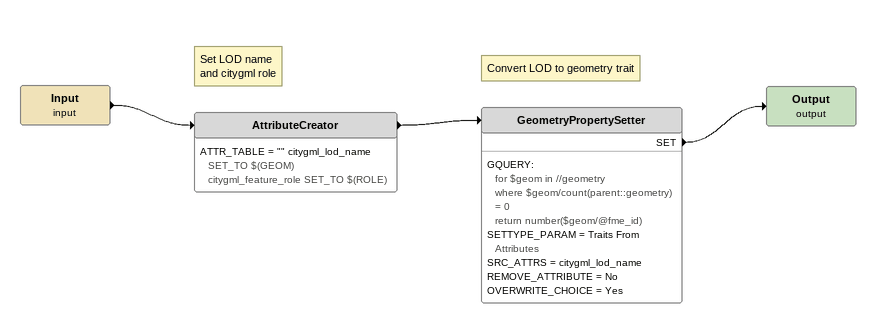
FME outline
Input (input)
    -> AttributeCreator
Note: Set LOD name / and citygml role
AttributeCreator
    ATTR_TABLE = "" citygml_lod_name SET_TO $(GEOM)  citygml_feature_role SET_TO $(ROLE)
    -> GeometryPropertySetter
Note: Convert LOD to geometry trait
GeometryPropertySetter
    GQUERY:
      for $geom in //geometry
      where $geom/count(parent::geometry) = 0
      return number($geom/@fme_id)
    SETTYPE_PARAM = Traits From Attributes
    SRC_ATTRS = citygml_lod_name
    REMOVE_ATTRIBUTE = No
    OVERWRITE_CHOICE = Yes
    SET -> Output (output)
Output (output)
